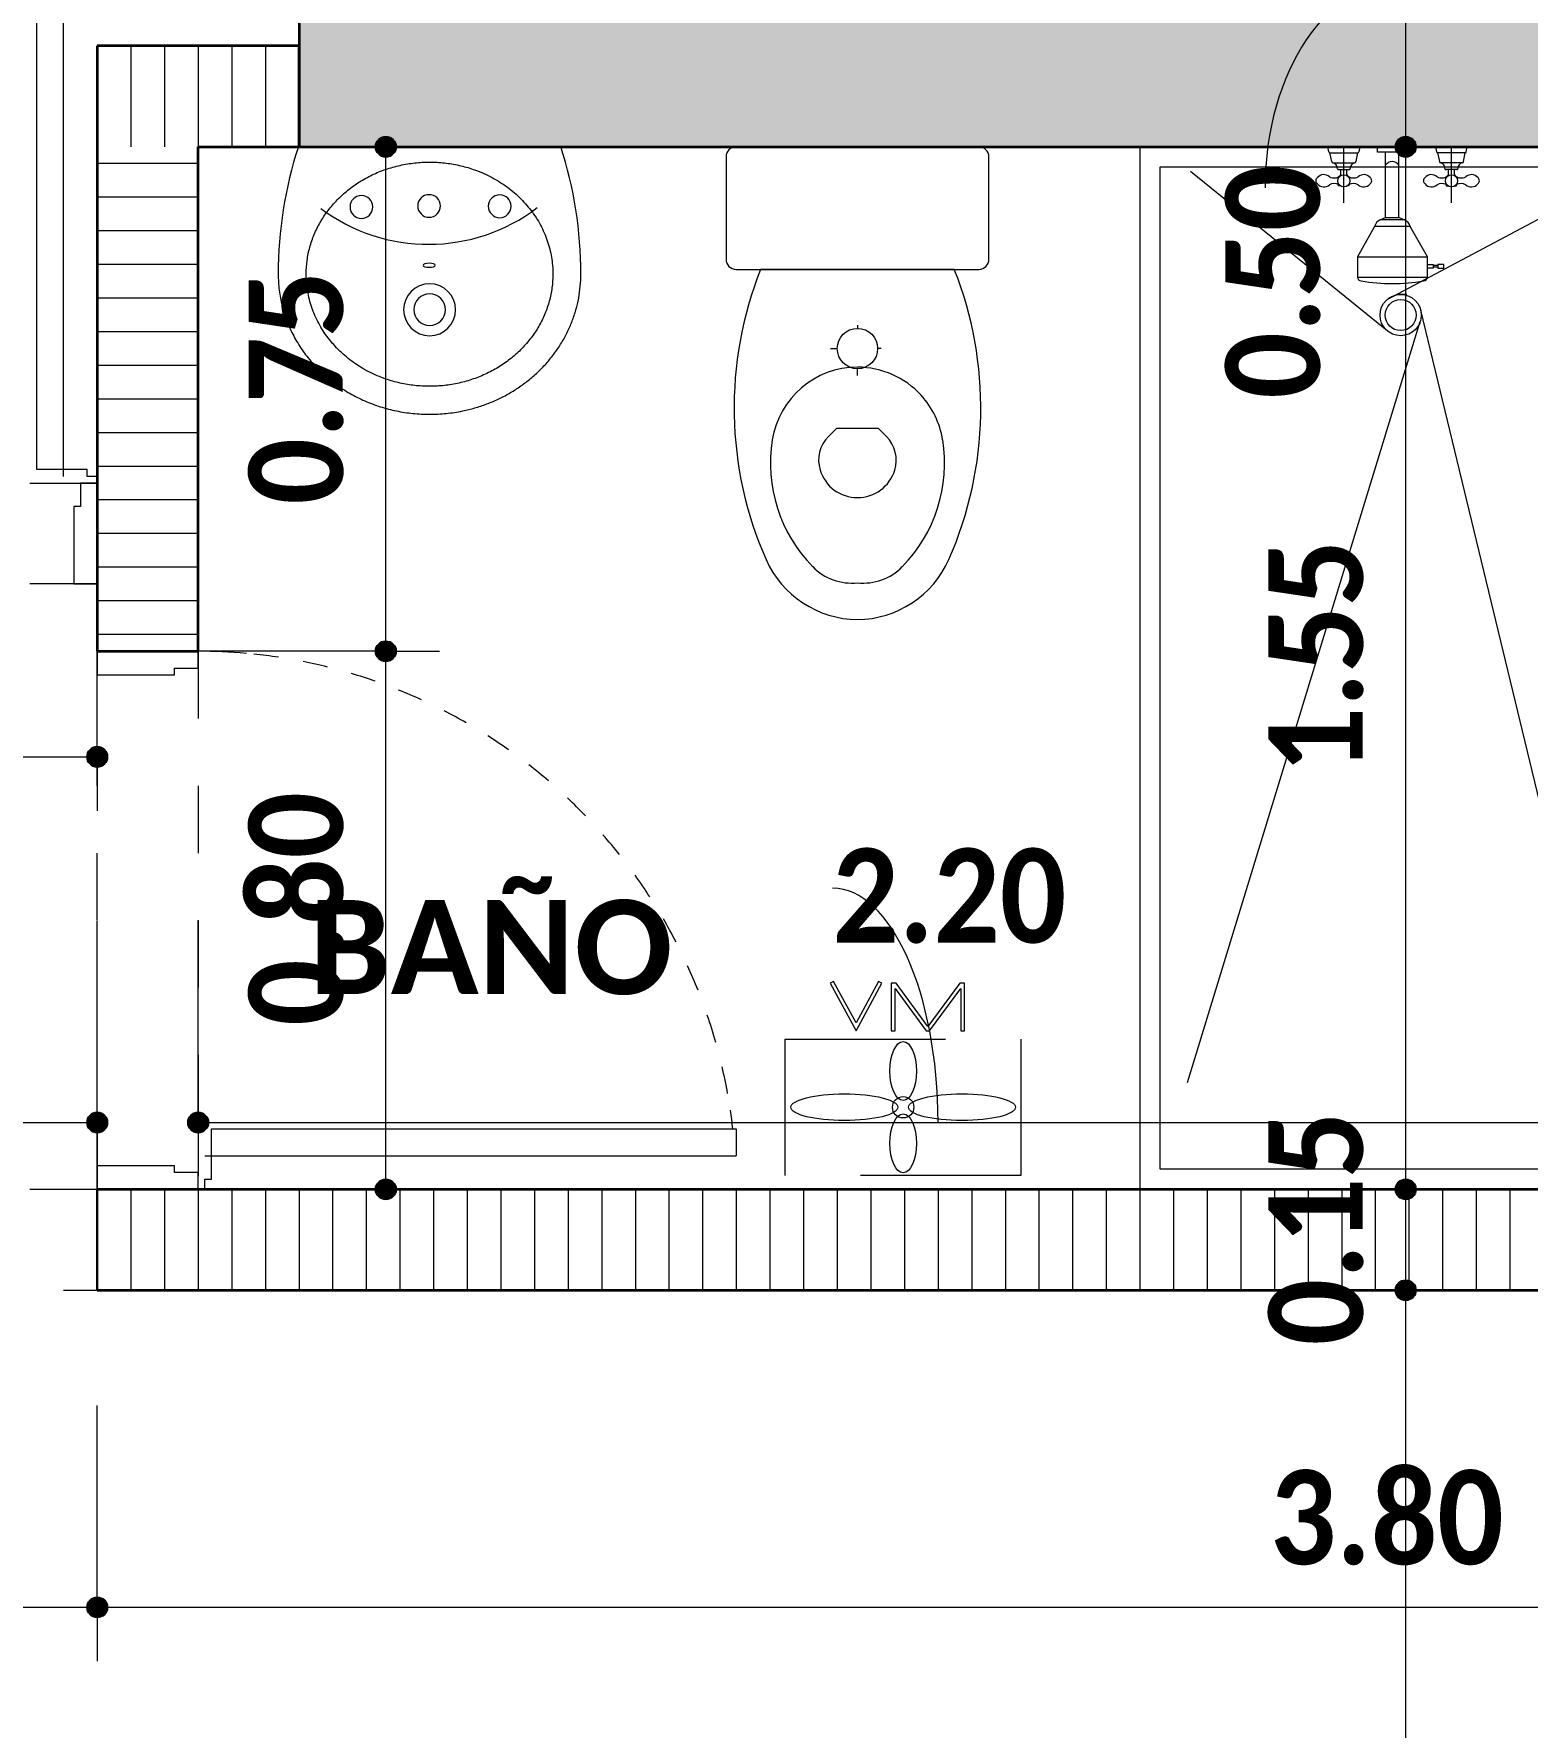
# Model space of a CAD drawing. Header units: metres. Extents: x -144 to 1000, y -717 to 29.
# Drawn here: x 786.984 to 789.204, y -562.775 to -560.258 of the extents above; entities that cross this region are included whole.
import ezdxf

# ---------------------------------------------------------------- set-up
doc = ezdxf.new("R2010")
doc.units = ezdxf.units.M
for name, pattern in [('Basculante', [0.11625, 0.075, -0.04125]), ('Derribado', [0.36, 0.24, -0.12]), ('Trazo', [0.45, 0.225, -0.225]), ('Trazo_2_', [0.47625, 0.238125, -0.238125])]:
    doc.linetypes.add(name, pattern=pattern)
doc.layers.get('0').update_dxf_attribs({"color": 1})
for name, color, linetype, lineweight in [('A-ANNO-DIMS', 1, 'Continuous', 9), ('A-DETL-GENF', 1, 'Continuous', 9), ('A-DETL-GENF-HDLN', 1, 'Trazo_2_', 9), ('A-DETL-MEDM', 1, 'Continuous', 30), ('A-DOOR', 1, 'Continuous', 9), ('A-DOOR-FRAM', 1, 'Continuous', 9), ('A-DOOR-HDLN', 1, 'Trazo', 20), ('A-WALL', 4, 'Continuous', 9), ('G-ANNO-TEXT', 2, 'Continuous', 9), ('P-SANR-FIXT', 1, 'Continuous', 9), ('S-COLS', 7, 'Continuous', 9)]:
    doc.layers.add(name, color=color, linetype=linetype, lineweight=lineweight)
doc.layers.add('A-WALL-PATT', color=7, linetype='Continuous', lineweight=35, true_color=0x9c9c9c)
doc.styles.add('Calibri_B', font='calibrib.ttf', dxfattribs={"height": 0.165})
doc.styles.add('Calibri_B_6', font='calibrib.ttf', dxfattribs={"width": 0.9})

# ---------------------------------------------------------------- blocks, each defined once
blk = doc.blocks.new('G')
at = {"layer": 'A-ANNO-DIMS', "lineweight": 25}
h = blk.add_hatch(color=256, dxfattribs=at)
edge = h.paths.add_edge_path()
edge.add_arc((782.0994, -503.9194), 0.015, 0, 360)
h = blk.add_hatch(color=256, dxfattribs=at)
edge = h.paths.add_edge_path()
edge.add_arc((783.6156, -503.9194), 0.015, 0, 360)
h = blk.add_hatch(color=256, dxfattribs=at)
edge = h.paths.add_edge_path()
edge.add_arc((783.6156, -503.9194), 0.015, 0, 360)
h = blk.add_hatch(color=256, dxfattribs=at)
edge = h.paths.add_edge_path()
edge.add_arc((782.0994, -504.6694), 0.015, 0, 360)
h = blk.add_hatch(color=256, dxfattribs=at)
edge = h.paths.add_edge_path()
edge.add_arc((782.0994, -504.6694), 0.015, 0, 360)
h = blk.add_hatch(color=256, dxfattribs=at)
edge = h.paths.add_edge_path()
edge.add_arc((781.6704, -504.8264), 0.015, 0, 360)
h = blk.add_hatch(color=256, dxfattribs=at)
edge = h.paths.add_edge_path()
edge.add_arc((781.6704, -505.37), 0.015, 0, 360)
h = blk.add_hatch(color=256, dxfattribs=at)
edge = h.paths.add_edge_path()
edge.add_arc((781.8204, -505.37), 0.015, 0, 360)
h = blk.add_hatch(color=256, dxfattribs=at)
edge = h.paths.add_edge_path()
edge.add_arc((782.0994, -505.4694), 0.015, 0, 360)
h = blk.add_hatch(color=256, dxfattribs=at)
edge = h.paths.add_edge_path()
edge.add_arc((783.6156, -505.4694), 0.015, 0, 360)
h = blk.add_hatch(color=256, dxfattribs=at)
edge = h.paths.add_edge_path()
edge.add_arc((783.6156, -505.4694), 0.015, 0, 360)
h = blk.add_hatch(color=256, dxfattribs=at)
edge = h.paths.add_edge_path()
edge.add_arc((783.6156, -505.6194), 0.015, 0, 360)
h = blk.add_hatch(color=256, dxfattribs=at)
edge = h.paths.add_edge_path()
edge.add_arc((783.6156, -505.6194), 0.015, 0, 360)
h = blk.add_hatch(color=256, dxfattribs=at)
edge = h.paths.add_edge_path()
edge.add_arc((781.6704, -506.0908), 0.015, 0, 360)
h = blk.add_hatch(color=256, dxfattribs=at)
edge = h.paths.add_edge_path()
edge.add_arc((781.6704, -506.0908), 0.015, 0, 360)
at = {"layer": 'S-COLS', "true_color": 0x5b5b5b}
h = blk.add_hatch(color=251, dxfattribs=at)
h.paths.add_polyline_path([(778.0708, -511.6194), (778.5708, -511.6194), (778.5708, -510.7194), (778.0708, -510.7194), (778.0708, -511.4434)])
h.paths.add_polyline_path([(796.3705, -511.6194), (796.3705, -510.7194), (795.8705, -510.7194), (795.8705, -511.6194), (796.3171, -511.6194)])
h.paths.add_polyline_path([(786.2708, -511.6194), (786.2708, -510.7194), (785.7708, -510.7194), (785.7708, -511.6194)])
h.paths.add_polyline_path([(778.1318, -503.9194), (778.5707, -503.9194), (778.5707, -503.2194), (778.0707, -503.2194), (778.0707, -503.9194)])
h.paths.add_polyline_path([(792.0709, -503.9194), (792.5709, -503.9194), (792.5707, -500.7694), (792.0709, -500.7694), (792.0709, -503.7694)])
h.paths.add_polyline_path([(795.9709, -503.9194), (796.3709, -503.9194), (796.3709, -503.2194), (795.9709, -503.2194), (795.9709, -503.7373)])
h.paths.add_polyline_path([(781.9705, -503.9194), (783.9707, -503.9194), (783.9704, -503.4194), (782.2705, -503.4194), (782.2705, -501.2694), (783.9709, -501.2694), (783.9709, -500.7694), (781.9705, -500.7694), (781.9705, -503.7722)])
h.paths.add_polyline_path([(786.2707, -503.9194), (786.2707, -503.0194), (785.7707, -503.0194), (785.7707, -503.9194), (785.9208, -503.9194)])
h.paths.add_polyline_path([(785.7709, -501.6694), (786.2709, -501.6694), (786.2709, -500.7694), (785.7709, -500.7694), (785.7709, -500.8094)])
h.paths.add_polyline_path([(778.0705, -501.4694), (778.5705, -501.4694), (778.5705, -500.7684), (778.0705, -500.7684), (778.0705, -500.8434)])
h.paths.add_polyline_path([(796.3708, -501.4694), (796.3709, -501.4694), (796.3708, -500.7684), (795.9709, -500.7694), (795.9709, -501.4694), (796.2464, -501.4694)])
h.paths.add_polyline_path([(786.1208, -492.7694), (786.2708, -492.7694), (786.2708, -491.8694), (785.7708, -491.8694), (785.7708, -492.7694), (786.0208, -492.7694)])
h.paths.add_polyline_path([(796.3708, -492.7694), (796.3708, -491.8694), (795.8708, -491.8694), (795.8708, -492.7694), (796.2958, -492.7694)])
h.paths.add_polyline_path([(779.1708, -492.1694), (779.1708, -491.6694), (778.2708, -491.6694), (778.2708, -492.1694), (778.7644, -492.1694)])
at = {"layer": 'A-ANNO-DIMS'}
for p, q in [((783.6156, -503.9194), (783.6156, -503.4194)), ((782.0994, -504.6694), (782.0994, -503.9194)), ((782.0994, -503.9194), (782.1794, -503.9194)), ((783.6156, -503.9194), (783.3156, -503.9194)), ((783.6156, -503.9194), (783.3156, -503.9194)), ((783.6156, -505.4694), (783.6156, -503.9194)), ((783.6156, -503.9194), (783.6956, -503.9194)), ((783.6156, -503.9194), (783.6956, -503.9194)), ((781.6704, -504.8264), (781.6704, -504.5264)), ((782.0994, -504.6694), (781.7994, -504.6694)), ((782.0994, -504.6694), (781.7994, -504.6694)), ((782.0994, -505.4694), (782.0994, -504.6694)), ((782.0994, -504.6694), (782.1794, -504.6694)), ((782.0994, -504.6694), (782.1794, -504.6694)), ((780.7704, -504.8264), (781.6704, -504.8264)), ((781.6704, -504.8264), (781.6704, -504.9064)), ((781.6704, -505.37), (781.6704, -505.07)), ((781.8204, -505.37), (781.8204, -505.07)), ((780.6204, -505.37), (781.6704, -505.37)), ((781.6704, -505.37), (781.6704, -505.45)), ((781.8204, -505.37), (784.0204, -505.37)), ((781.8204, -505.37), (781.8204, -505.45)), ((782.0994, -505.4694), (781.7994, -505.4694)), ((782.0994, -505.4694), (782.1794, -505.4694)), ((783.6156, -505.4694), (783.3156, -505.4694)), ((783.6156, -505.4694), (783.3156, -505.4694)), ((783.6156, -505.6194), (783.6156, -505.4694)), ((783.6156, -505.4694), (783.6956, -505.4694)), ((783.6156, -505.4694), (783.6956, -505.4694)), ((783.6156, -505.6194), (783.3156, -505.6194)), ((783.6156, -505.6194), (783.3156, -505.6194)), ((783.6156, -511.3684), (783.6156, -505.6194)), ((783.6156, -505.6194), (783.6956, -505.6194)), ((783.6156, -505.6194), (783.6956, -505.6194)), ((781.6704, -506.0908), (781.6704, -505.7908)), ((781.6704, -506.0908), (781.6704, -505.7908)), ((780.6204, -506.0908), (781.6704, -506.0908)), ((781.6704, -506.0908), (781.6704, -506.1708)), ((781.6704, -506.0908), (785.4706, -506.0908)), ((781.6704, -506.0908), (781.6704, -506.1708))]:
    blk.add_line(p, q, dxfattribs=at)
at = {"layer": 'A-ANNO-DIMS', "linetype": 'Derribado'}
blk.add_line((782.0994, -503.9194), (781.7994, -503.9194), dxfattribs=at)
at = {"layer": 'A-ANNO-DIMS', "lineweight": 25}
for centre in [(782.0994, -503.9194), (783.6156, -503.9194), (783.6156, -503.9194), (782.0994, -504.6694), (782.0994, -504.6694), (781.6704, -504.8264), (781.6704, -505.37), (781.8204, -505.37), (782.0994, -505.4694), (783.6156, -505.4694), (783.6156, -505.4694), (783.6156, -505.6194), (783.6156, -505.6194), (781.6704, -506.0908), (781.6704, -506.0908)]:
    blk.add_circle(centre, 0.015, dxfattribs=at)
at = {"layer": 'A-ANNO-DIMS'}
for centre, major_axis, ratio, start_param, end_param in [((783.6156, -503.9803), (0, 0.3109), 0.672455, 0, 1.570796), ((782.7636, -505.37), (0, 0.3484), 0.449805, 4.712389, 6.283185)]:
    blk.add_ellipse(centre, major_axis=major_axis, ratio=ratio, start_param=start_param, end_param=end_param, dxfattribs=at)
at = {"layer": 'A-DETL-GENF', "linetype": 'Basculante'}
for p, q in [((780.7704, -504.4194), (781.6704, -504.4194)), ((781.6704, -504.4194), (781.6704, -504.5694)), ((781.6704, -504.5694), (780.7704, -504.5694)), ((781.6704, -505.4694), (781.6704, -504.6694)), ((781.6704, -504.6694), (781.8204, -504.6694)), ((781.8204, -504.6694), (781.8204, -505.4694)), ((781.6704, -505.4694), (780.6204, -505.4694)), ((781.8204, -505.4694), (781.6704, -505.4694)), ((780.6204, -505.6194), (781.6704, -505.6194))]:
    blk.add_line(p, q, dxfattribs=at)
at = {"layer": 'A-DETL-GENF'}
for p, q in [((782.7649, -505.1602), (782.7599, -505.1629)), ((782.7599, -505.1629), (782.7984, -505.2336)), ((782.7984, -505.2217), (782.7649, -505.1602)), ((782.8318, -505.1602), (782.7984, -505.2217)), ((782.7984, -505.2336), (782.8368, -505.1629)), ((782.8368, -505.1629), (782.8318, -505.1602)), ((782.8508, -505.1629), (782.8508, -505.2336)), ((782.8579, -505.1629), (782.8508, -505.1629)), ((782.9053, -505.2273), (782.8579, -505.1629)), ((782.9528, -505.1629), (782.9053, -505.2273)), ((782.9599, -505.1629), (782.9528, -505.1629)), ((782.9599, -505.2336), (782.9599, -505.1629)), ((782.8565, -505.2336), (782.8565, -505.1707)), ((782.8565, -505.1707), (782.9029, -505.2336)), ((782.9077, -505.2336), (782.9541, -505.1707)), ((782.9541, -505.1707), (782.9541, -505.2336)), ((782.8508, -505.2336), (782.8565, -505.2336)), ((782.9029, -505.2336), (782.9077, -505.2336)), ((782.9541, -505.2336), (782.9599, -505.2336))]:
    blk.add_line(p, q, dxfattribs=at)
blk.add_circle((782.8685, -505.3473), 0.0159, dxfattribs=at)
for centre, major_axis, ratio in [((782.8685, -505.2936), (0, 0.0438), 0.454545), ((782.7811, -505.3473), (0.0795, 0), 0.25), ((782.9559, -505.3473), (-0.0795, 0), 0.25), ((782.8685, -505.401), (0, 0.0438), 0.454545)]:
    blk.add_ellipse(centre, major_axis=major_axis, ratio=ratio, dxfattribs=at)
at = {"layer": 'A-DETL-GENF-HDLN'}
for p, q in [((782.6933, -505.2461), (783.0433, -505.2461)), ((782.6933, -505.449), (782.6933, -505.2461)), ((783.0433, -505.2461), (783.0433, -505.449)), ((783.0433, -505.449), (782.6933, -505.449))]:
    blk.add_line(p, q, dxfattribs=at)
at = {"layer": 'A-DETL-MEDM'}
blk.add_line((781.6704, -505.6194), (781.6704, -505.4694), dxfattribs=at)
at = {"layer": 'A-DOOR', "lineweight": 15}
for p, q in [((781.5804, -504.3994), (781.5804, -503.5194)), ((781.6204, -504.4094), (781.6204, -503.5194)), ((781.6554, -504.3994), (781.5804, -504.3994)), ((781.6554, -504.4094), (781.6554, -504.3994)), ((781.6704, -504.4094), (781.6554, -504.4094)), ((781.8404, -505.3794), (782.6204, -505.3794)), ((781.8404, -505.4544), (781.8404, -505.3794)), ((782.6204, -505.3794), (782.6204, -505.4194)), ((781.8304, -505.4194), (782.6204, -505.4194)), ((781.8304, -505.4544), (781.8404, -505.4544)), ((781.8304, -505.4694), (781.8304, -505.4544))]:
    blk.add_line(p, q, dxfattribs=at)
at = {"layer": 'A-DOOR'}
for p, q in [((781.6704, -504.4194), (781.6704, -504.5694)), ((781.8204, -505.4694), (781.6704, -505.4694))]:
    blk.add_line(p, q, dxfattribs=at)
for start, end in [(84.8602, 90), (81.4009, 84.0571), (76.0919, 78.7462), (70.7809, 73.4371), (65.4605, 68.1223), (60.1233, 62.7944), (54.7622, 57.4462), (49.3702, 52.0705), (43.9406, 46.6605), (38.4672, 41.2097), (32.9441, 35.7122), (27.366, 30.1622), (21.7283, 24.5549), (15.8316, 18.8857), (10.2582, 13.1511), (10.2582, 13.1511), (6.4594, 8.45)]:
    blk.add_arc((781.8204, -505.4694), 0.8, start, end, dxfattribs=at)
at = {"layer": 'A-DOOR-FRAM', "lineweight": 15}
for p, q in [((781.6704, -504.4194), (781.6454, -504.4194)), ((781.6454, -504.4194), (781.6454, -504.4544)), ((781.6454, -504.4544), (781.6354, -504.4544)), ((781.6354, -504.4544), (781.6354, -504.5694)), ((781.6354, -504.5694), (781.6704, -504.5694)), ((781.6704, -504.6694), (781.6704, -504.7044)), ((781.8204, -504.6944), (781.8204, -504.6694)), ((781.6704, -504.7044), (781.7854, -504.7044)), ((781.7854, -504.7044), (781.7854, -504.6944)), ((781.7854, -504.6944), (781.8204, -504.6944)), ((781.6704, -505.4344), (781.6704, -505.4694)), ((781.7854, -505.4344), (781.6704, -505.4344)), ((781.7854, -505.4444), (781.7854, -505.4344)), ((781.8204, -505.4444), (781.7854, -505.4444)), ((781.8204, -505.4694), (781.8204, -505.4444))]:
    blk.add_line(p, q, dxfattribs=at)
at = {"layer": 'A-DOOR-HDLN'}
blk.add_line((781.6704, -504.6694), (781.8204, -504.6694), dxfattribs=at)
at = {"layer": 'A-WALL', "lineweight": 35}
for p, q in [((781.6704, -503.7694), (781.6704, -504.6694)), ((781.9707, -503.7694), (781.6704, -503.7694)), ((781.9707, -503.9194), (781.9707, -503.7694)), ((781.8204, -504.6694), (781.8204, -503.9194)), ((781.8204, -503.9194), (781.9707, -503.9194)), ((781.6704, -504.6694), (781.8204, -504.6694)), ((784.0204, -505.4694), (781.6704, -505.4694)), ((781.6704, -505.6194), (784.3204, -505.6194))]:
    blk.add_line(p, q, dxfattribs=at)
at = {"layer": 'A-WALL-PATT', "color": 8, "lineweight": 5, "true_color": 0x727272}
for p, q in [((781.7204, -503.7694), (781.7204, -503.9194)), ((781.7704, -503.7694), (781.7704, -503.9194)), ((781.8204, -503.7694), (781.8204, -503.9194)), ((781.8704, -503.7694), (781.8704, -503.9194)), ((781.9204, -503.7694), (781.9204, -503.9194)), ((781.9704, -503.7694), (781.9704, -503.9194)), ((781.8204, -503.9445), (781.6704, -503.9445)), ((781.8204, -503.9945), (781.6704, -503.9945)), ((781.8204, -504.0445), (781.6704, -504.0445)), ((781.8204, -504.0945), (781.6704, -504.0945)), ((781.8204, -504.1445), (781.6704, -504.1445)), ((781.8204, -504.1945), (781.6704, -504.1945)), ((781.8204, -504.2445), (781.6704, -504.2445)), ((781.8204, -504.2945), (781.6704, -504.2945)), ((781.8204, -504.3445), (781.6704, -504.3445)), ((781.8204, -504.3945), (781.6704, -504.3945)), ((781.8204, -504.4445), (781.6704, -504.4445)), ((781.8204, -504.4945), (781.6704, -504.4945)), ((781.8204, -504.5445), (781.6704, -504.5445)), ((781.8204, -504.5945), (781.6704, -504.5945)), ((781.8204, -504.6445), (781.6704, -504.6445)), ((781.7204, -505.4694), (781.7204, -505.6194)), ((781.7704, -505.4694), (781.7704, -505.6194)), ((781.8204, -505.4694), (781.8204, -505.6194)), ((781.8704, -505.4694), (781.8704, -505.6194)), ((781.9204, -505.4694), (781.9204, -505.6194)), ((781.9704, -505.4694), (781.9704, -505.6194)), ((782.0204, -505.4694), (782.0204, -505.6194)), ((782.0704, -505.4694), (782.0704, -505.6194)), ((782.1204, -505.4694), (782.1204, -505.6194)), ((782.1704, -505.4694), (782.1704, -505.6194)), ((782.2204, -505.4694), (782.2204, -505.6194)), ((782.2704, -505.4694), (782.2704, -505.6194)), ((782.3204, -505.4694), (782.3204, -505.6194)), ((782.3704, -505.4694), (782.3704, -505.6194)), ((782.4204, -505.4694), (782.4204, -505.6194)), ((782.4704, -505.4694), (782.4704, -505.6194)), ((782.5204, -505.4694), (782.5204, -505.6194)), ((782.5704, -505.4694), (782.5704, -505.6194)), ((782.6204, -505.4694), (782.6204, -505.6194)), ((782.6704, -505.4694), (782.6704, -505.6194)), ((782.7204, -505.4694), (782.7204, -505.6194)), ((782.7704, -505.4694), (782.7704, -505.6194)), ((782.8204, -505.4694), (782.8204, -505.6194)), ((782.8704, -505.4694), (782.8704, -505.6194)), ((782.9204, -505.4694), (782.9204, -505.6194)), ((782.9704, -505.4694), (782.9704, -505.6194)), ((783.0204, -505.4694), (783.0204, -505.6194)), ((783.0704, -505.4694), (783.0704, -505.6194)), ((783.1204, -505.4694), (783.1204, -505.6194)), ((783.1704, -505.4694), (783.1704, -505.6194)), ((783.2204, -505.4694), (783.2204, -505.6194)), ((783.2704, -505.4694), (783.2704, -505.6194)), ((783.3204, -505.4694), (783.3204, -505.6194)), ((783.3704, -505.4694), (783.3704, -505.6194)), ((783.4204, -505.4694), (783.4204, -505.6194)), ((783.4704, -505.4694), (783.4704, -505.6194)), ((783.5204, -505.4694), (783.5204, -505.6194)), ((783.5704, -505.4694), (783.5704, -505.6194)), ((783.6204, -505.4694), (783.6204, -505.6194)), ((783.6704, -505.4694), (783.6704, -505.6194)), ((783.7204, -505.4694), (783.7204, -505.6194)), ((783.7704, -505.4694), (783.7704, -505.6194))]:
    blk.add_line(p, q, dxfattribs=at)
at = {"layer": 'P-SANR-FIXT'}
for p, q in [((783.2204, -503.9194), (783.2204, -505.4694)), ((783.5014, -503.9267), (783.4999, -503.9194)), ((783.503, -503.9283), (783.5441, -503.9283)), ((783.5058, -503.9415), (783.503, -503.9283)), ((783.5236, -504.0027), (783.5236, -503.9194)), ((783.5441, -503.9283), (783.5414, -503.9415)), ((783.5472, -503.9194), (783.5457, -503.9267)), ((783.5736, -503.9274), (783.5736, -503.9194)), ((783.6171, -503.9274), (783.5736, -503.9274)), ((783.5855, -503.9468), (783.5855, -503.9274)), ((783.6052, -503.9468), (783.6052, -503.9274)), ((783.6171, -503.9194), (783.6171, -503.9274)), ((783.6599, -503.9194), (783.6614, -503.9267)), ((783.663, -503.9283), (783.6658, -503.9415)), ((783.7041, -503.9283), (783.663, -503.9283)), ((783.6836, -504.0027), (783.6836, -503.9194)), ((783.7014, -503.9415), (783.7041, -503.9283)), ((783.7057, -503.9267), (783.7072, -503.9194)), ((782.6052, -503.9344), (782.6052, -504.0866)), ((782.996, -504.0866), (782.996, -503.9344)), ((783.2504, -505.4394), (783.2504, -503.9494)), ((783.2504, -503.9494), (783.9904, -503.9494)), ((783.5074, -503.9431), (783.5398, -503.9431)), ((783.5156, -503.9534), (783.5316, -503.9534)), ((783.5191, -503.9602), (783.5191, -503.9534)), ((783.528, -503.9602), (783.528, -503.9534)), ((783.5855, -504.0243), (783.5855, -503.9468)), ((783.6052, -504.0243), (783.6052, -503.9468)), ((783.6998, -503.9431), (783.6674, -503.9431)), ((783.6916, -503.9534), (783.6756, -503.9534)), ((783.6791, -503.9602), (783.6791, -503.9534)), ((783.688, -503.9602), (783.688, -503.9534)), ((783.2959, -503.9557), (783.5852, -504.19)), ((783.5159, -503.9777), (783.5159, -503.9754)), ((783.519, -503.9777), (783.5159, -503.9777)), ((783.5312, -503.9777), (783.5281, -503.9777)), ((783.5312, -503.9754), (783.5312, -503.9777)), ((783.9459, -503.9564), (783.5873, -504.147)), ((783.6759, -503.9754), (783.6759, -503.9777)), ((783.6759, -503.9777), (783.679, -503.9777)), ((783.6881, -503.9777), (783.6912, -503.9777)), ((783.6912, -503.9777), (783.6912, -503.9754)), ((783.5775, -504.0281), (783.5855, -504.0243)), ((783.614, -504.0281), (783.5775, -504.0281)), ((783.5855, -504.0243), (783.6052, -504.0243)), ((783.606, -504.0243), (783.614, -504.0281)), ((783.5691, -504.0378), (783.5438, -504.0828)), ((783.6224, -504.0378), (783.5691, -504.0378)), ((783.6478, -504.0828), (783.6224, -504.0378)), ((782.6202, -504.1016), (782.8006, -504.1016)), ((782.9446, -504.1016), (782.6566, -504.1016)), ((782.8006, -504.1016), (782.981, -504.1016)), ((783.5438, -504.0828), (783.6478, -504.0828)), ((783.5438, -504.0828), (783.5438, -504.1132)), ((783.6478, -504.1132), (783.6478, -504.0828)), ((783.6478, -504.0942), (783.6566, -504.0942)), ((783.6566, -504.1), (783.6478, -504.1)), ((783.6566, -504.0942), (783.6566, -504.1)), ((783.6635, -504.0958), (783.6566, -504.0958)), ((783.6635, -504.0984), (783.6566, -504.0984)), ((783.6635, -504.0942), (783.6635, -504.1)), ((783.6723, -504.0942), (783.6635, -504.0942)), ((783.6635, -504.1), (783.6723, -504.1)), ((783.6723, -504.1), (783.6723, -504.0942)), ((783.5438, -504.1132), (783.6478, -504.1132)), ((783.6035, -504.1385), (783.6173, -504.1385)), ((783.2913, -505.3107), (783.6373, -504.1792)), ((783.9214, -505.3354), (783.6379, -504.1624)), ((782.8006, -504.1844), (782.8006, -504.1894)), ((782.7606, -504.2194), (782.7706, -504.2194)), ((782.8356, -504.2194), (782.8306, -504.2194)), ((782.8006, -504.2594), (782.8006, -504.2494)), ((782.7575, -504.3499), (782.7698, -504.3376)), ((782.7698, -504.3376), (782.8314, -504.3376)), ((782.8314, -504.3376), (782.8437, -504.3499)), ((783.9904, -505.4394), (783.2504, -505.4394))]:
    blk.add_line(p, q, dxfattribs=at)
for centre, radius in [((783.5236, -503.9699), 0.00903), ((783.6836, -503.9699), 0.00903), ((783.6081, -504.1696), 0.0307), ((783.6081, -504.1696), 0.0231), ((782.8006, -504.2194), 0.03)]:
    blk.add_circle(centre, radius, dxfattribs=at)
for centre, radius, start, end in [((782.5536, -504.109), 0.6142, 162.0171, 179.9829), ((781.7753, -504.109), 0.6142, 0.0171, 17.9829), ((782.6202, -503.9344), 0.015, 90, 180), ((782.981, -503.9344), 0.015, 0, 90), ((783.503, -503.9267), 0.0016, 180, 270), ((783.5441, -503.9267), 0.0016, 270, 360), ((783.663, -503.9267), 0.0016, 180, 270), ((783.7041, -503.9267), 0.0016, 270, 360), ((783.5074, -503.9415), 0.0016, 180, 270), ((783.5046, -503.952), 0.00934, 1.4421, 72.9741), ((783.5156, -503.9518), 0.0016, 180, 270), ((783.5316, -503.9518), 0.0016, 270, 0), ((783.5425, -503.952), 0.00934, 107.0259, 178.5579), ((783.5398, -503.9415), 0.0016, 270, 0), ((783.5954, -503.953), 0.0116, 32.372, 147.628), ((783.6674, -503.9415), 0.0016, 180, 270), ((783.6646, -503.952), 0.00934, 1.4421, 72.9741), ((783.6756, -503.9518), 0.0016, 180, 270), ((783.6916, -503.9518), 0.0016, 270, 360), ((783.7025, -503.952), 0.00934, 107.0259, 178.5579), ((783.6998, -503.9415), 0.0016, 270, 0), ((783.488, -503.9699), 0.00597, 127.4869, 232.5131), ((783.4939, -503.9735), 0.0127, 49.3875, 138.7213), ((783.4939, -503.9663), 0.0127, 221.2787, 310.6125), ((783.509, -503.9525), 0.0133, 239.2408, 313.1352), ((783.5095, -503.9899), 0.0158, 66.2284, 117.6734), ((783.5167, -503.9602), 0.0024, 305.3035, 0), ((783.5304, -503.9602), 0.0024, 180, 234.6965), ((783.5381, -503.9525), 0.0133, 226.8648, 300.7592), ((783.5376, -503.9899), 0.0158, 62.3266, 113.7716), ((783.5532, -503.9735), 0.0127, 41.2787, 130.6125), ((783.5532, -503.9663), 0.0127, 229.3875, 318.7213), ((783.5591, -503.9699), 0.00597, 307.4869, 52.5131), ((783.648, -503.9699), 0.00597, 127.4869, 232.5131), ((783.6539, -503.9735), 0.0127, 49.3875, 138.7213), ((783.6539, -503.9663), 0.0127, 221.2787, 310.6125), ((783.669, -503.9525), 0.0133, 239.2408, 313.1352), ((783.6695, -503.9899), 0.0158, 66.2284, 117.6734), ((783.6767, -503.9602), 0.0024, 305.3035, 0), ((783.6904, -503.9602), 0.0024, 180, 234.6965), ((783.6981, -503.9525), 0.0133, 226.8648, 300.7592), ((783.6976, -503.9899), 0.0158, 62.3266, 113.7716), ((783.7132, -503.9735), 0.0127, 41.2787, 130.6125), ((783.7132, -503.9663), 0.0127, 229.3875, 318.7213), ((783.7191, -503.9699), 0.00597, 307.4869, 52.5131), ((782.0632, -504.0088), 0.017, 0, 180), ((782.1637, -504.0074), 0.0168, 90, 270), ((782.1637, -504.0074), 0.0168, 270, 90), ((782.2688, -504.0078), 0.017, 0, 180), ((782.1629, -503.7978), 0.2666, 233.0879, 307.323), ((782.0632, -504.0088), 0.017, 180, 0), ((782.2688, -504.0078), 0.017, 180, 0), ((783.5844, -504.0426), 0.016, 115.3085, 162.5748), ((783.6072, -504.0426), 0.016, 17.4252, 64.6915), ((782.6202, -504.0866), 0.015, 180, 270), ((783.1756, -504.3076), 0.5584, 158.3591, 203.7969), ((782.4255, -504.3076), 0.5584, 336.2031, 21.6409), ((782.981, -504.0866), 0.015, 270, 0), ((782.1645, -504.1617), 0.0386, 0, 180), ((783.5494, -504.1132), 0.0056, 180, 270), ((783.5958, -503.8517), 0.2711, 260.1458, 279.8542), ((783.6422, -504.1132), 0.0056, 270, 360), ((782.1645, -504.1617), 0.0235, 0, 180), ((782.1645, -504.1617), 0.0386, 180, 0), ((782.1645, -504.1617), 0.0235, 180, 0), ((782.8006, -504.3753), 0.1282, 89.9985, 170.9061), ((782.8006, -504.3753), 0.1282, 42.4453, 90.0015), ((782.8006, -504.3753), 0.1282, 9.0939, 42.4453), ((782.8911, -504.3898), 0.2199, 170.9061, 224.3974), ((782.7928, -504.3853), 0.05, 135, 197.1865), ((782.8083, -504.3853), 0.05, 342.8171, 45), ((782.7101, -504.3898), 0.2199, 315.6026, 9.0939), ((782.8006, -504.3829), 0.0581, 197.1865, 342.8171), ((782.802, -504.4723), 0.15, 203.7969, 269.4689), ((782.7992, -504.4723), 0.15, 270.5311, 336.2031), ((782.7923, -504.4865), 0.0816, 224.3974, 275.8355), ((782.8089, -504.4865), 0.0816, 264.1645, 315.6026)]:
    blk.add_arc(centre, radius, start, end, dxfattribs=at)
for major_axis in [(-0.00908, 0), (0.00908, 0)]:
    blk.add_ellipse((782.1639, -504.0955), major_axis=major_axis, ratio=0.332108, start_param=3.141593, end_param=6.283185, dxfattribs=at)
for points, knots in [([(781.9811, -504.1088), (781.9811, -504.102), (781.9818, -504.0918), (781.984, -504.0786), (781.9863, -504.0689), (781.9893, -504.0592), (781.9929, -504.0497), (781.9972, -504.0403), (782.002, -504.0313), (782.0074, -504.0226), (782.0135, -504.0141), (782.0201, -504.0059), (782.0271, -503.9982), (782.0347, -503.9909), (782.0428, -503.984), (782.0514, -503.9775), (782.0602, -503.9716), (782.0695, -503.9661), (782.0792, -503.9611), (782.0892, -503.9567), (782.0994, -503.9529), (782.1098, -503.9496), (782.1206, -503.9469), (782.1315, -503.9448), (782.1423, -503.9432), (782.1533, -503.9423), (782.1645, -503.942), (782.1756, -503.9423), (782.1866, -503.9432), (782.1975, -503.9448), (782.2084, -503.9469), (782.2191, -503.9496), (782.2304, -503.9531), (782.2422, -503.9577), (782.2546, -503.9635), (782.2664, -503.9701), (782.2776, -503.9774), (782.2882, -503.9856), (782.2981, -503.9945), (782.3071, -504.0039), (782.3155, -504.014), (782.323, -504.0247), (782.3294, -504.0357), (782.335, -504.0473), (782.3397, -504.0592), (782.3433, -504.0713), (782.3467, -504.0876), (782.3478, -504.1003), (782.3478, -504.1088)], [0, 0, 0, 0, 0.038462, 0.057692, 0.076923, 0.096154, 0.115385, 0.134615, 0.153846, 0.173077, 0.192308, 0.211538, 0.230769, 0.25, 0.269231, 0.288462, 0.307692, 0.326923, 0.346154, 0.365385, 0.384615, 0.403846, 0.423077, 0.442308, 0.461538, 0.480769, 0.5, 0.519231, 0.538462, 0.557692, 0.576923, 0.596154, 0.615385, 0.639423, 0.663462, 0.6875, 0.711538, 0.735577, 0.759615, 0.783654, 0.807692, 0.831731, 0.855769, 0.879808, 0.903846, 0.927885, 0.951923, 1, 1, 1, 1]), ([(781.9395, -504.1088), (781.9395, -504.1169), (781.9402, -504.1289), (781.9427, -504.1445), (781.9452, -504.1561), (781.9484, -504.1675), (781.9524, -504.1788), (781.9571, -504.19), (781.9623, -504.2007), (781.9683, -504.2111), (781.9749, -504.2212), (781.982, -504.231), (781.9897, -504.2403), (781.9979, -504.2491), (782.0067, -504.2576), (782.016, -504.2655), (782.0256, -504.2729), (782.0357, -504.2798), (782.0462, -504.2862), (782.0571, -504.292), (782.0682, -504.2972), (782.0795, -504.3019), (782.0912, -504.3059), (782.1032, -504.3094), (782.1152, -504.3122), (782.1273, -504.3144), (782.1397, -504.316), (782.1521, -504.3169), (782.1645, -504.3172), (782.1768, -504.3169), (782.1892, -504.316), (782.2016, -504.3144), (782.2127, -504.3124), (782.2227, -504.3101), (782.2347, -504.3069), (782.2495, -504.302), (782.2664, -504.2948), (782.2828, -504.2863), (782.2984, -504.2765), (782.313, -504.2656), (782.3268, -504.2535), (782.3393, -504.2404), (782.3506, -504.2263), (782.3608, -504.2111), (782.3694, -504.1954), (782.3766, -504.1789), (782.3823, -504.1618), (782.3864, -504.1445), (782.3888, -504.1269), (782.3894, -504.1149), (782.3895, -504.1088)], [0, 0, 0, 0, 0.035714, 0.053571, 0.071429, 0.089286, 0.107143, 0.125, 0.142857, 0.160714, 0.178571, 0.196429, 0.214286, 0.232143, 0.25, 0.267857, 0.285714, 0.303571, 0.321429, 0.339286, 0.357143, 0.375, 0.392857, 0.410714, 0.428571, 0.446429, 0.464286, 0.482143, 0.5, 0.517857, 0.535714, 0.553571, 0.571429, 0.584821, 0.598214, 0.625, 0.651786, 0.678571, 0.705357, 0.732143, 0.758929, 0.785714, 0.8125, 0.839286, 0.866071, 0.892857, 0.919643, 0.946429, 0.973214, 1, 1, 1, 1]), ([(782.3478, -504.1088), (782.3478, -504.1156), (782.3471, -504.1258), (782.3449, -504.139), (782.3426, -504.1487), (782.3396, -504.1584), (782.336, -504.1679), (782.3317, -504.1773), (782.3269, -504.1863), (782.3215, -504.195), (782.3154, -504.2035), (782.3088, -504.2117), (782.3018, -504.2194), (782.2942, -504.2267), (782.2861, -504.2336), (782.2775, -504.2401), (782.2687, -504.2461), (782.2594, -504.2515), (782.2497, -504.2565), (782.2397, -504.2609), (782.2295, -504.2647), (782.2191, -504.268), (782.2084, -504.2707), (782.1975, -504.2728), (782.1866, -504.2744), (782.1756, -504.2753), (782.1645, -504.2756), (782.1533, -504.2753), (782.1423, -504.2744), (782.1315, -504.2728), (782.1206, -504.2707), (782.1098, -504.268), (782.0985, -504.2645), (782.0867, -504.2599), (782.0743, -504.2541), (782.0625, -504.2475), (782.0513, -504.2402), (782.0407, -504.232), (782.0308, -504.2231), (782.0218, -504.2137), (782.0134, -504.2036), (782.006, -504.1929), (781.9995, -504.1819), (781.9939, -504.1703), (781.9892, -504.1584), (781.9856, -504.1463), (781.9822, -504.13), (781.9812, -504.1174), (781.9811, -504.1088)], [0, 0, 0, 0, 0.038462, 0.057692, 0.076923, 0.096154, 0.115385, 0.134615, 0.153846, 0.173077, 0.192308, 0.211538, 0.230769, 0.25, 0.269231, 0.288462, 0.307692, 0.326923, 0.346154, 0.365385, 0.384615, 0.403846, 0.423077, 0.442308, 0.461538, 0.480769, 0.5, 0.519231, 0.538462, 0.557692, 0.576923, 0.596154, 0.615385, 0.639423, 0.663462, 0.6875, 0.711538, 0.735577, 0.759615, 0.783654, 0.807692, 0.831731, 0.855769, 0.879808, 0.903846, 0.927885, 0.951923, 1, 1, 1, 1])]:
    blk.add_open_spline(points, degree=3, knots=knots, dxfattribs=at)
at = {"layer": 'S-COLS', "lineweight": 35}
for p, q in [((781.9705, -500.7694), (781.9705, -503.9194)), ((781.9705, -503.9194), (783.9707, -503.9194))]:
    blk.add_line(p, q, dxfattribs=at)
at = {"layer": 'A-ANNO-DIMS', "char_height": 0.14, "width": 0.376134, "attachment_point": 1, "rotation": 90, "line_spacing_factor": 1.158048, "style": 'Calibri_B_6'}
for s, insert in [('0.50', (783.3476, -504.2937)), ('0.75', (781.8954, -504.4511)), ('1.55', (783.4116, -504.8511)), ('0.80', (781.8954, -505.2261)), ('0.15', (783.4116, -505.7011))]:
    blk.add_mtext(s, dxfattribs=dict(at, insert=insert))
at = {"layer": 'A-ANNO-DIMS', "char_height": 0.14, "width": 0.376134, "attachment_point": 1, "line_spacing_factor": 1.158048, "style": 'Calibri_B_6'}
for s, insert in [('2.20', (782.7636, -504.9626)), ('3.80', (783.4138, -505.8868))]:
    blk.add_mtext(s, dxfattribs=dict(at, insert=insert))
at = {"layer": 'G-ANNO-TEXT', "style": 'Calibri_B'}
blk.add_text('BAÑO', height=0.14, dxfattribs=at).set_placement((781.9857, -505.1792))

msp = doc.modelspace()

# ---------------------------------------------------------------- block references
at = {"color": 3}
msp.add_blockref('G', (5.408, -56.5064), dxfattribs=at)

doc.saveas('drawing.dxf')
